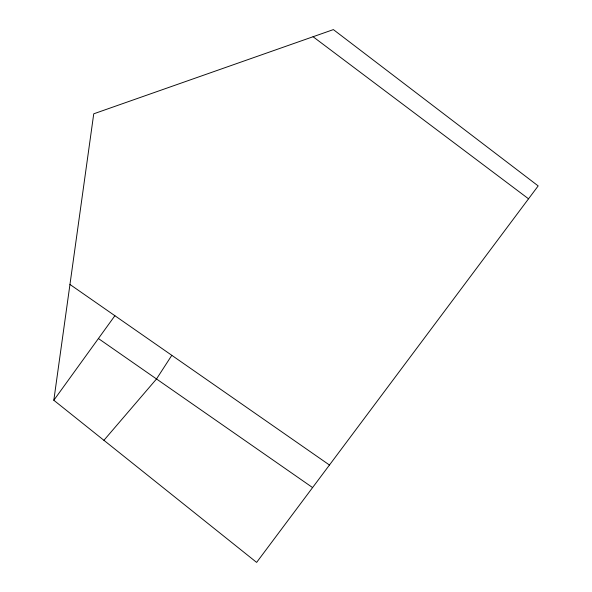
<?xml version="1.0" encoding="UTF-8"?>
<svg xmlns="http://www.w3.org/2000/svg" width="592" height="592" viewBox="0 0 592 592"><rect width="100%" height="100%" fill="white"/><g stroke="black" fill="none" stroke-linecap="round" stroke-linejoin="round"><path stroke-width="0.89" d="M53.82 400.259L93.743 113.805L333.377 29.6L538.18 185.918L256.632 562.4L53.82 400.259L114.892 315.721M171.806 355.326L156.51 378.969L103.918 440.307M69.96 284.456L329.455 465.016M98.405 338.535L312.591 487.571M313.072 36.734L528.538 198.816"/></g></svg>
